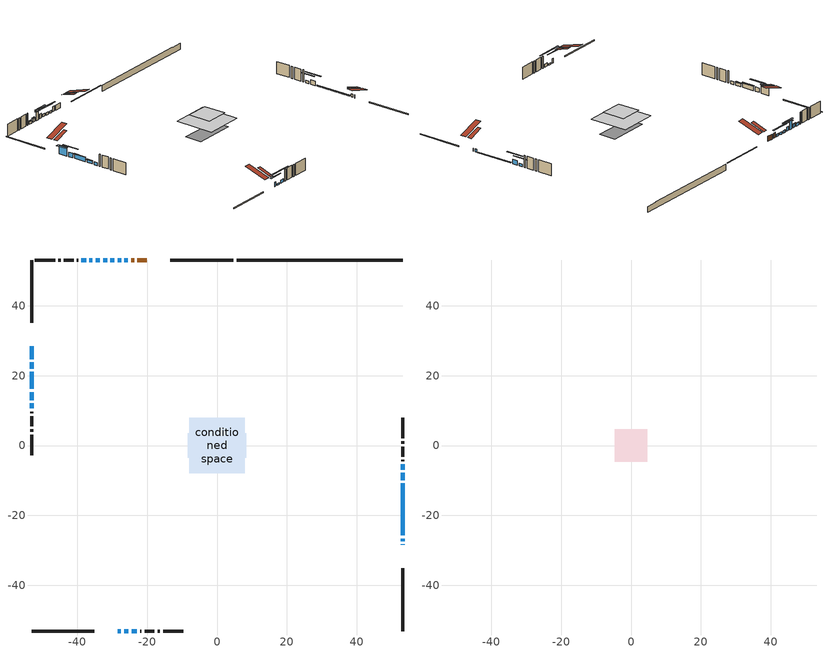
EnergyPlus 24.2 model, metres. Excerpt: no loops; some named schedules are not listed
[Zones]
conditioned space
 floor outside (Floor1 construction): -2.1,-2.1 -2.1,2.1 2.1,2.1 2.1,-2.1 z0.61
 floor adiabatic (AdiabaticFloorConstruction): -7.92,-7.92 -7.92,7.92 7.92,7.92 7.92,-7.92 z3.05
 floor foundation (Slab1 construction): -8.34,-3.55 -8.34,3.55 8.34,3.55 8.34,-3.55 z-1.83
 wall outside (RimJoist1 construction): 4.66,53.13 -13.36,53.13 / -53.13,-53.13 -35.11,-53.13 / -53.13,53.13 -53.13,35.11 / 53.13,-53.13 53.13,-35.11 z0.61:0.91
 wall outside (AdiabaticWallConstruction 1): -20.11,53.13 -22.79,53.13 / -23.72,53.13 -24.61,53.13 z0.61:2.64
 wall outside (AdiabaticWallConstruction): 53.13,-28.36 53.13,-28.29 / 53.13,-27.37 53.13,-26.68 / -24.42,-53.13 -22.98,-53.13 / -53.13,12.05 -53.13,10.61 z0.61:1.83; -25.54,53.13 -26.55,53.13 / -27.48,53.13 -28.45,53.13 z0.61:1.58; -29.38,53.13 -30.54,53.13 / -37.51,53.13 -38.83,53.13 z0.61:1.63; -31.47,53.13 -32.59,53.13 / -28.36,-53.13 -27.5,-53.13 / -53.13,23.78 -53.13,22.05 / -53.13,21.12 -53.13,16.24 z0.61:2.39; -33.52,53.13 -34.74,53.13 / -53.13,28.36 -53.13,24.7 z0.61:3.91; 53.13,-25.76 53.13,-10.84 z0.61:0.66; -35.66,53.13 -36.58,53.13 z0.61:2.08; -53.13,15.32 -53.13,12.98 z0.61:1.78; -26.57,-53.13 -25.35,-53.13 z0.61:1.22; 53.13,-9.91 53.13,-7.83 z0.61:2.44; 53.13,-6.9 53.13,-5.43 z0.61:1.53
 wall outside (Wall1 construction): -39.76,53.13 -40.16,53.13 / -22.05,-53.13 -21.65,-53.13 / -53.13,9.68 -53.13,9.28 / 53.13,-4.5 53.13,-4.1 z0.61:5.49
 wall outside (Wall2 construction): -41.09,53.13 -43.87,53.13 / -20.72,-53.13 -17.94,-53.13 / -53.13,8.35 -53.13,5.57 / 53.13,-3.17 53.13,-0.39 z0.61:5.49
 wall outside (Wall3 construction): -44.8,53.13 -45.47,53.13 / -17.01,-53.13 -16.34,-53.13 / -53.13,4.64 -53.13,3.97 / 53.13,0.54 53.13,1.21 z0.61:5.49
 wall outside (Wall4 construction): -46.4,53.13 -52.21,53.13 / -15.41,-53.13 -9.6,-53.13 / -53.13,3.04 -53.13,-2.77 / 53.13,2.14 53.13,7.95 z0.61:5.49
 wall foundation (FoundationWall1 construction): 5.59,53.13,-1.83 5.59,53.13,0.61 48.38,53.13,0.61 48.38,53.13,0.45 53.13,53.13,0.45 53.13,53.13,-1.83
 window (WindowConstruction 15): 53.13,-28.36 53.13,-28.29 z0.61:1.83
 window (WindowConstruction 2): -25.54,53.13 -26.55,53.13 z0.61:1.58
 window (WindowConstruction 3): -27.48,53.13 -28.45,53.13 z0.61:1.58
 window (WindowConstruction 4): -29.38,53.13 -30.54,53.13 z0.61:1.62
 window (WindowConstruction 5): -31.47,53.13 -32.59,53.13 z0.61:2.39
 window (WindowConstruction 6): -33.52,53.13 -34.74,53.13 z0.61:3.91
 window (WindowConstruction 7): -28.36,-53.13 -27.5,-53.13 z0.61:2.39
 window (WindowConstruction 8): -53.13,28.36 -53.13,24.7 z0.61:3.91
 window (WindowConstruction 16): 53.13,-27.37 53.13,-26.68 z0.61:1.83
 window (WindowConstruction 9): -53.13,23.78 -53.13,22.05 z0.61:2.39
 window (WindowConstruction 10): -53.13,21.12 -53.13,16.24 z0.61:2.39
 window (WindowConstruction 11): 53.13,-25.76 53.13,-10.84 z0.61:0.66
 window (WindowConstruction 12): -35.67,53.13 -36.58,53.13 z0.61:2.08
 window (WindowConstruction 13): -37.51,53.13 -38.83,53.13 z0.61:1.62
 window (WindowConstruction 14): -53.13,15.32 -53.13,12.98 z0.61:1.78
 window (WindowConstruction 19): -26.57,-53.13 -25.35,-53.13 z0.61:1.22
 window (WindowConstruction 17): -24.42,-53.13 -22.98,-53.13 z0.61:1.83
 window (WindowConstruction 18): -53.13,12.05 -53.13,10.61 z0.61:1.83
 window (WindowConstruction): 53.13,-9.91 53.13,-7.83 z0.61:2.44
 window (WindowConstruction 1): 53.13,-6.9 53.13,-5.43 z0.61:1.52
 door (Door): -20.11,53.13 -22.79,53.13 z0.61:2.64
 door (Door 1): -23.72,53.13 -24.61,53.13 z0.61:2.64
 ceiling adiabatic (AdiabaticFloorConstruction): 7.92,-7.92 7.92,7.92 -7.92,7.92 -7.92,-7.92 z3.05
 roof outside (Roof2 construction): -19.19,53.13,5.49 -19.19,47.18,7.47 -17.62,47.18,7.47 -17.62,53.13,5.49; -29.29,-53.13,5.49 -29.29,-47.18,7.47 -30.86,-47.18,7.47 -30.86,-53.13,5.49; -53.13,29.29,5.49 -47.18,29.29,7.47 -47.18,30.86,7.47 -53.13,30.86,5.49; 53.13,-29.29,5.49 47.18,-29.29,7.47 47.18,-30.86,7.47 53.13,-30.86,5.49
attic - vented
 floor to conditioned space (Floor2 construction Reversed): -4.67,-4.67 -4.67,4.67 4.67,4.67 4.67,-4.67 z5.49
 roof outside (Roof1 construction): -16.69,53.13,5.49 -16.69,44.04,8.52 -14.29,44.04,8.52 -14.29,53.13,5.49; -31.79,-53.13,5.49 -31.79,-44.04,8.52 -34.19,-44.04,8.52 -34.19,-53.13,5.49; -53.13,31.79,5.49 -44.04,31.79,8.52 -44.04,34.19,8.52 -53.13,34.19,5.49; 53.13,-31.79,5.49 44.04,-31.79,8.52 44.04,-34.19,8.52 53.13,-34.19,5.49
shading: -29.04,53.13 -23.05,53.13 -23.05,53.55 -29.04,53.55 z4.07; -30.94,53.13 -24.99,53.13 -24.99,53.55 -30.94,53.55 z4.07; -33.03,53.13 -26.89,53.13 -26.89,53.55 -33.03,53.55 z4.12; -35.08,53.13 -28.98,53.13 -28.98,53.55 -35.08,53.55 z4.88; -34.94,53.13 -33.32,53.13 -33.32,53.55 -34.94,53.55 z4.11; -25.01,-53.13 -30.85,-53.13 -30.85,-53.55 -25.01,-53.55 z4.88; -53.13,24.41 -53.13,28.66 -54.35,28.66 -54.35,24.41 z4.21; -53.13,19.56 -53.13,26.27 -53.55,26.27 -53.55,19.56 z4.88; -53.13,16.04 -53.13,21.32 -53.55,21.32 -53.55,16.04 z2.59; 53.13,-10.64 53.13,-25.96 53.55,-25.96 53.55,-10.64 z0.86; -36.78,53.13 -35.46,53.13 -35.46,53.55 -36.78,53.55 z2.28; -39.03,53.13 -37.31,53.13 -37.31,53.55 -39.03,53.55 z1.83; -53.13,12.78 -53.13,15.52 -53.55,15.52 -53.55,12.78 z1.98; -20.42,-53.13 -31.5,-53.13 -31.5,-53.55 -20.42,-53.55 z6.15; 53.13,-5.34 53.13,-12.4 53.55,-12.4 53.55,-5.34 z4.93; 53.13,-2.94 53.13,-9.39 53.55,-9.39 53.55,-2.94 z4.01
[Building]
Building 1: Terrain=Suburbs
[Site:Location]
Edmonton Intl AP_AB: Latitude {deg}=53.31; Longitude {deg}=-113.58; Time Zone {hr}=-7; Elevation {m}=723; Keep Site Location Information=Yes
[Site:GroundTemperature:Shallow]
-1.56185, -3.61833, -3.78302, -2.80711, 1.11059, 5.01004, 8.39065, 10.5322, 10.7141, 8.97234, 5.67794, 1.89811
[Site:WaterMainsTemperature]
Calculation Method=Schedule; Temperature Schedule=mains temperature schedule
[Material] Roughness=Rough; Thermal Absorptance=0.9
Name | Thickness {m} | Conductivity {W/m-K} | Density {kg/m3} | Specific Heat {J/kg-K} | Solar Absorptance | Visible Absorptance
asphalt or fiberglass shingles | 0.00635 | 0.162714 | 1121.4 | 1465.45 | 0.4 | 0.4
ceiling loosefill ins | 0.0846667 | 0.0480833 | 16.02 | 1046.75 | 0.7 | 0.7
ceiling stud and cavity | 0.1397 | 0.0937792 | 65.682 | 1177.47 | 0.7 | 0.7
concrete 4.0 in. | 0.1016 | 1.803125 | 2242.8 | 837.4 | 0.7 | 0.7
concrete 8.0 in. | 0.2032 | 1.803125 | 2242.8 | 837.4 | 0.7 | 0.7
door material | 0.04445 | 0.053851 | 512.64 | 1214.23 | 0.7 | 0.7
exterior vertical ins | 0.0483764 | 0.029427 | 32.04 | 1214.23 | 0.7 | 0.7
floor covering | 0.0127 | 0.0433444 | 54.468 | 1339.84 | 0.6 | 0.6
floor rigid ins; rim joist rigid ins; wall rigid ins | 0.051816 | 0.029427 | 32.04 | 1214.23 | 0.7 | 0.7
floor rigid ins 1; wall rigid ins 1 | 0.512978 | 0.029427 | 32.04 | 1214.23 | 0.7 | 0.7
floor stud and cavity | 0.1397 | 0.0919112 | 92.3553 | 1139.71 | 0.7 | 0.7
floor stud and cavity 1 | 0.1397 | 1.75129 | 37.0049 | 1207.88 | 0.7 | 0.7
furniture material conditioned space 1 | 0.1524 | 0.115458 | 640.8 | 1214.23 | 0.6 | 0.6
gypsum board | 0.0127 | 0.160291 | 801 | 837.4 | 0.6 | 0.6
gypsum board 1 | 0.0127 | 0.160291 | 801 | 837.4 | 0.7 | 0.7
osb sheathing 0.5 in. | 0.0127 | 0.115458 | 512.64 | 1214.23 | 0.7 | 0.7
osb sheathing 0.75 in. | 0.01905 | 0.115458 | 512.64 | 1214.23 | 0.7 | 0.7
osb sheathing 2.0 in. | 0.0508 | 0.115458 | 512.64 | 1214.23 | 0.7 | 0.7
rim joist stud and cavity | 0.0508 | 0.0449671 | 125.044 | 1163.47 | 0.6 | 0.6
roof stud and cavity | 0.2032 | 0.11305 | 78.34581 | 1123.46 | 0.7 | 0.7
wall stud and cavity | 0.1397 | 0.308719 | 139.0536 | 1170.24 | 0.7 | 0.7
wall stud and cavity 1 | 0.1397 | 0.255113 | 139.0536 | 1170.24 | 0.7 | 0.7
wall stud and cavity 2 | 0.1397 | 0.453384 | 139.0536 | 1170.24 | 0.7 | 0.7
wall stud and cavity 3 | 0.1397 | 0.255936 | 139.0536 | 1170.24 | 0.7 | 0.7
wall stud and cavity 4 | 0.0889 | 0.380278 | 52.3479 | 1209.89 | 0.7 | 0.7
wall stud and cavity 5 | 0.0889 | 0.391764 | 83.0341 | 1211.67 | 0.7 | 0.7
wood siding | 0.0254 | 0.102417 | 544.68 | 1172.36 | 0.4 | 0.4
wood siding 1; wood siding 2; wood siding 3 | 0.0254 | 0.102417 | 544.68 | 1172.36 | 0.7 | 0.7
[WindowMaterial:SimpleGlazingSystem]
Name | U-Factor {W/m2-K} | Solar Heat Gain Coefficient
WindowMaterial | 2.362048 | 0.65
WindowMaterial 1 | 2.92871 | 0.66
WindowMaterial 10 | 3.313113 | 0.6
WindowMaterial 11 | 3.27507 | 0.59
WindowMaterial 12 | 3.27507 | 0.6
WindowMaterial 13 | 3.09508 | 0.38
WindowMaterial 14 | 3.1547 | 0.45
WindowMaterial 15 | 2.969594 | 0.62
WindowMaterial 16 | 3.01842 | 0.5
WindowMaterial 2 | 2.4546 | 0.49
WindowMaterial 3 | 3.2711 | 0.56
WindowMaterial 4 | 3.2745 | 0.58
WindowMaterial 5 | 2.40861 | 0.5
WindowMaterial 6 | 2.890102 | 0.69
WindowMaterial 7 | 2.45119 | 0.62
WindowMaterial 8 | 2.35523 | 0.66
WindowMaterial 9 | 2.80039 | 0.04
[Construction]
AdiabaticFloorConstruction: floor stud and cavity 1, floor rigid ins 1, osb sheathing 0.75 in., floor covering
AdiabaticWallConstruction: wood siding 2, wall rigid ins 1, wall stud and cavity 4, gypsum board
AdiabaticWallConstruction 1: wood siding 3, wall rigid ins 1, wall stud and cavity 4, gypsum board
Door; Door 1: door material
Floor1 construction: floor stud and cavity, floor rigid ins, osb sheathing 0.75 in., floor covering
Floor2 construction Reversed: gypsum board, ceiling stud and cavity, ceiling loosefill ins
FoundationWall1 construction: concrete 8.0 in., gypsum board 1
furniture construction conditioned space 1: furniture material conditioned space 1
PartitionWallConstruction: gypsum board, wall stud and cavity 5, gypsum board
RimJoist1 construction: wood siding 1, rim joist rigid ins, osb sheathing 2.0 in., rim joist stud and cavity
Roof1 construction: asphalt or fiberglass shingles
Roof2 construction: asphalt or fiberglass shingles, osb sheathing 0.75 in., roof stud and cavity, gypsum board
Slab1 construction: concrete 4.0 in.
Wall1 construction: wood siding, wall rigid ins, osb sheathing 0.5 in., wall stud and cavity, gypsum board
Wall2 construction: wood siding, wall rigid ins, osb sheathing 0.5 in., wall stud and cavity 1, gypsum board
Wall3 construction: wood siding, wall rigid ins, osb sheathing 0.5 in., wall stud and cavity 2, gypsum board
Wall4 construction: wood siding, wall rigid ins, osb sheathing 0.5 in., wall stud and cavity 3, gypsum board
WindowConstruction: WindowMaterial
WindowConstruction 1: WindowMaterial 1
WindowConstruction 10: WindowMaterial 8
WindowConstruction 11: WindowMaterial 9
WindowConstruction 12: WindowMaterial 10
WindowConstruction 13: WindowMaterial 11
WindowConstruction 14: WindowMaterial 12
WindowConstruction 15: WindowMaterial 13
WindowConstruction 16: WindowMaterial 14
WindowConstruction 17; WindowConstruction 18: WindowMaterial 15
WindowConstruction 19: WindowMaterial 16
WindowConstruction 2: WindowMaterial 2
WindowConstruction 3: WindowMaterial 3
WindowConstruction 4: WindowMaterial 4
WindowConstruction 5: WindowMaterial 5
WindowConstruction 6; WindowConstruction 8: WindowMaterial 6
WindowConstruction 7; WindowConstruction 9: WindowMaterial 7
[Zone] Multiplier=1; Part of Total Floor Area=Yes
Name | Volume {m3}
attic - vented | 42.8795
conditioned space | 949.7
[Space]
Name | Zone | Volume {m3}
attic - vented 1 | attic - vented | 42.8795
conditioned space 1 | conditioned space | 949.7
[ZoneInfiltration:EffectiveLeakageArea]
infil attic - vented 1: Zone or Space=attic - vented 1; Schedule=Always On Discrete; Effective Air Leakage Area {cm2}=3031.3; Stack Coefficient=0.000210764; Wind Coefficient=9.80886e-06
[ZoneMixing]
whole house fan mix: Zone or Space=attic - vented; Schedule=Always On Continuous; Design Flow Rate Calculation Method=Flow/Zone; Design Flow Rate {m3/s}=0; Source Zone or Space=conditioned space
[SurfaceProperty:ExposedFoundationPerimeter]
Slab1: Exposed Perimeter Calculation Method=TotalExposedPerimeter; Total Exposed Perimeter {m}=47.548
[InternalMass] Zone or ZoneList=conditioned space; Space or SpaceList=conditioned space 1
Name | Construction | Surface Area {m2}
furniture mass conditioned space 1 | furniture construction conditioned space 1 | 154.78
partition wall mass | PartitionWallConstruction | 386.95
[Lights]
interior lighting: Zone or ZoneList or Space or SpaceList=conditioned space 1; Schedule=interior lighting schedule; Design Level Calculation Method=LightingLevel; Lighting Level {W}=343.2; Return Air Fraction=0; Fraction Radiant=0.6; Fraction Visible=0.2; Fraction Replaceable=1
[People]
occupants: Zone or ZoneList or Space or SpaceList=conditioned space 1; Number of People Schedule=occupants schedule; Number of People Calculation Method=People; Number of People=3; Fraction Radiant=0.314171; Sensible Heat Fraction=0.56303; Activity Level Schedule=occupants activity schedule; Carbon Dioxide Generation Rate {m3/s-W}=0; Enable ASHRAE 55 Comfort Warnings=No; Mean Radiant Temperature Calculation Type=EnclosureAveraged
[ElectricEquipment] Zone or ZoneList or Space or SpaceList=conditioned space 1; Design Level Calculation Method=EquipmentLevel
Name | Schedule | Design Level {W} | Fraction Latent | Fraction Radiant | Fraction Lost
clothes dryer | clothes dryer schedule | 140.772 | 0.015 | 0.081 | 0.85
clothes washer | clothes washer schedule | 32.1985 | 0.03 | 0.162 | 0.7
cooking range | cooking range schedule | 215.147 | 0.08 | 0.432 | 0.2
dishwasher | dishwasher schedule | 66.8632 | 0.3 | 0.18 | 0.4
fridge | fridge schedule | 72.9452 | 0 | 0.6 | 0
mech vent bath fan 0 | mech vent bath fan 0 schedule | 50.2 | 0 | 0 | 1
mech vent bath fan 1 | mech vent bath fan 1 schedule | 50.2 | 0 | 0 | 1
mech vent house fan | mech vent house fan schedule | 0 | 0 | 0 | 1
mech vent house fan cfis | mech vent house fan cfis schedule | 0 | 0 | 0 | 0
mech vent range fan 0 | mech vent range fan 0 schedule | 57 | 0 | 0 | 1
misc plug loads | misc plug loads schedule | 494.7 | 0.045 | 0.513 | 0.1
whole house fan | Always On Discrete | 0 | 0 | 0 | 1
[OtherEquipment] Zone or ZoneList or Space or SpaceList=conditioned space 1; Design Level Calculation Method=EquipmentLevel
Name | Fuel Type | Schedule | Design Level {W} | Fraction Latent | Fraction Radiant | Fraction Lost
clothes dryer 1 | Electricity | clothes dryer schedule | 0 | 0.015 | 0.081 | 0.85
cooking range 1 | Electricity | cooking range schedule | 0 | 0.08 | 0.432 | 0.2
general water use latent | None | general water use schedule | 62.594 | 1 | 0 | 0
general water use sensible | None | general water use schedule | -61.6891 | 0 | 0.6 | 0
mech vent house fan latent load | None | Always On Discrete | 0 | 1 | 0 | 0
mech vent house fan sensible load | None | Always On Discrete | 0 | 0 | 0 | 0
water heater energy adjustment1 | NaturalGas | Always On Discrete | 0.01 | 0 | 0 | 1
[ZoneInfiltration:DesignFlowRate] Zone or ZoneList or Space or SpaceList=conditioned space 1; Schedule=Always On Discrete; Design Flow Rate Calculation Method=Flow/Zone; Design Flow Rate {m3/s}=0
infil flow; natural vent flow; whole house fan flow
[Foundation:Kiva]
Foundation Kiva 1: Initial Indoor Air Temperature {C}=18; Wall Height Above Grade {m}=0.609996; Wall Depth Below Slab {m}=0.2032; Custom Block Material Name 1=exterior vertical ins; Custom Block Depth 1 {m}=2.43998; Custom Block X Position 1 {m}=0.2159; Custom Block Z Position 1 {m}=0
[Foundation:Kiva:Settings]
Soil Conductivity {W/m-K}=0.849921; Soil Density {kg/m3}=1842.3; Soil Specific Heat {J/kg-K}=418.7; Ground Solar Absorptivity=0.9; Ground Thermal Absorptivity=0.9; Ground Surface Roughness {m}=0.03; Far-Field Width {m}=40; Deep-Ground Boundary Condition=ZeroFlux; Deep-Ground Depth {m}=40; Minimum Cell Dimension {m}=0.2; Maximum Cell Growth Coefficient=3; Simulation Timestep=Timestep
[Exterior:Lights]
exterior lighting: Schedule=exterior lighting schedule; Design Level {W}=75.6
[Schedule:Constant]
Name | Hourly Value
Always On Continuous; mech vent house fan schedule; mech vent house fan cfis schedule; Always On Discrete | 1
occupants activity schedule | 117.228
fridge schedule | 0
[Schedule:Week:Daily]
interior lighting schedule Week Rule - Jan1-Jan27: interior lighting schedule day, interior lighting schedule day, interior lighting schedule day, interior lighting schedule day, interior lighting schedule day, interior lighting schedule day, interior lighting schedule day, interior lighting schedule default day, interior lighting schedule default day, interior lighting schedule default day, interior lighting schedule default day, interior lighting schedule default day
interior lighting schedule Week Rule - Jan28-Feb3: interior lighting schedule day, interior lighting schedule day, interior lighting schedule day, interior lighting schedule day, interior lighting schedule day 1, interior lighting schedule day 1, interior lighting schedule day 1, interior lighting schedule default day, interior lighting schedule default day, interior lighting schedule default day, interior lighting schedule default day, interior lighting schedule default day
interior lighting schedule Week Rule - Feb4-Feb24: interior lighting schedule day 1, interior lighting schedule day 1, interior lighting schedule day 1, interior lighting schedule day 1, interior lighting schedule day 1, interior lighting schedule day 1, interior lighting schedule day 1, interior lighting schedule default day, interior lighting schedule default day, interior lighting schedule default day, interior lighting schedule default day, interior lighting schedule default day
interior lighting schedule Week Rule - Feb25-Mar3: interior lighting schedule day 1, interior lighting schedule day 1, interior lighting schedule day 1, interior lighting schedule day 1, interior lighting schedule day 2, interior lighting schedule day 2, interior lighting schedule day 2, interior lighting schedule default day, interior lighting schedule default day, interior lighting schedule default day, interior lighting schedule default day, interior lighting schedule default day
interior lighting schedule Week Rule - Mar4-Mar31: interior lighting schedule day 2, interior lighting schedule day 2, interior lighting schedule day 2, interior lighting schedule day 2, interior lighting schedule day 2, interior lighting schedule day 2, interior lighting schedule day 2, interior lighting schedule default day, interior lighting schedule default day, interior lighting schedule default day, interior lighting schedule default day, interior lighting schedule default day
interior lighting schedule Week Rule - Apr1-Apr28: interior lighting schedule day 3, interior lighting schedule day 3, interior lighting schedule day 3, interior lighting schedule day 3, interior lighting schedule day 3, interior lighting schedule day 3, interior lighting schedule day 3, interior lighting schedule default day, interior lighting schedule default day, interior lighting schedule default day, interior lighting schedule default day, interior lighting schedule default day
interior lighting schedule Week Rule - Apr29-May5: interior lighting schedule day 3, interior lighting schedule day 3, interior lighting schedule day 4, interior lighting schedule day 4, interior lighting schedule day 4, interior lighting schedule day 4, interior lighting schedule day 4, interior lighting schedule default day, interior lighting schedule default day, interior lighting schedule default day, interior lighting schedule default day, interior lighting schedule default day
interior lighting schedule Week Rule - May6-May26: interior lighting schedule day 4, interior lighting schedule day 4, interior lighting schedule day 4, interior lighting schedule day 4, interior lighting schedule day 4, interior lighting schedule day 4, interior lighting schedule day 4, interior lighting schedule default day, interior lighting schedule default day, interior lighting schedule default day, interior lighting schedule default day, interior lighting schedule default day
interior lighting schedule Week Rule - May27-Jun2: interior lighting schedule day 4, interior lighting schedule day 4, interior lighting schedule day 4, interior lighting schedule day 4, interior lighting schedule day 4, interior lighting schedule day 5, interior lighting schedule day 5, interior lighting schedule default day, interior lighting schedule default day, interior lighting schedule default day, interior lighting schedule default day, interior lighting schedule default day
interior lighting schedule Week Rule - Jun3-Jun30: interior lighting schedule day 5, interior lighting schedule day 5, interior lighting schedule day 5, interior lighting schedule day 5, interior lighting schedule day 5, interior lighting schedule day 5, interior lighting schedule day 5, interior lighting schedule default day, interior lighting schedule default day, interior lighting schedule default day, interior lighting schedule default day, interior lighting schedule default day
interior lighting schedule Week Rule - Jul1-Jul28: interior lighting schedule day 6, interior lighting schedule day 6, interior lighting schedule day 6, interior lighting schedule day 6, interior lighting schedule day 6, interior lighting schedule day 6, interior lighting schedule day 6, interior lighting schedule default day, interior lighting schedule default day, interior lighting schedule default day, interior lighting schedule default day, interior lighting schedule default day
interior lighting schedule Week Rule - Jul29-Aug4: interior lighting schedule day 6, interior lighting schedule day 6, interior lighting schedule day 6, interior lighting schedule day 7, interior lighting schedule day 7, interior lighting schedule day 7, interior lighting schedule day 7, interior lighting schedule default day, interior lighting schedule default day, interior lighting schedule default day, interior lighting schedule default day, interior lighting schedule default day
interior lighting schedule Week Rule - Aug5-Aug25: interior lighting schedule day 7, interior lighting schedule day 7, interior lighting schedule day 7, interior lighting schedule day 7, interior lighting schedule day 7, interior lighting schedule day 7, interior lighting schedule day 7, interior lighting schedule default day, interior lighting schedule default day, interior lighting schedule default day, interior lighting schedule default day, interior lighting schedule default day
interior lighting schedule Week Rule - Aug26-Sep1: interior lighting schedule day 7, interior lighting schedule day 7, interior lighting schedule day 7, interior lighting schedule day 7, interior lighting schedule day 7, interior lighting schedule day 7, interior lighting schedule day 8, interior lighting schedule default day, interior lighting schedule default day, interior lighting schedule default day, interior lighting schedule default day, interior lighting schedule default day
interior lighting schedule Week Rule - Sep2-Sep29: interior lighting schedule day 8, interior lighting schedule day 8, interior lighting schedule day 8, interior lighting schedule day 8, interior lighting schedule day 8, interior lighting schedule day 8, interior lighting schedule day 8, interior lighting schedule default day, interior lighting schedule default day, interior lighting schedule default day, interior lighting schedule default day, interior lighting schedule default day
interior lighting schedule Week Rule - Sep30-Oct6: interior lighting schedule day 8, interior lighting schedule day 9, interior lighting schedule day 9, interior lighting schedule day 9, interior lighting schedule day 9, interior lighting schedule day 9, interior lighting schedule day 9, interior lighting schedule default day, interior lighting schedule default day, interior lighting schedule default day, interior lighting schedule default day, interior lighting schedule default day
interior lighting schedule Week Rule - Oct7-Oct27: interior lighting schedule day 9, interior lighting schedule day 9, interior lighting schedule day 9, interior lighting schedule day 9, interior lighting schedule day 9, interior lighting schedule day 9, interior lighting schedule day 9, interior lighting schedule default day, interior lighting schedule default day, interior lighting schedule default day, interior lighting schedule default day, interior lighting schedule default day
interior lighting schedule Week Rule - Oct28-Nov3: interior lighting schedule day 9, interior lighting schedule day 9, interior lighting schedule day 9, interior lighting schedule day 9, interior lighting schedule day 10, interior lighting schedule day 10, interior lighting schedule day 10, interior lighting schedule default day, interior lighting schedule default day, interior lighting schedule default day, interior lighting schedule default day, interior lighting schedule default day
interior lighting schedule Week Rule - Nov4-Nov24: interior lighting schedule day 10, interior lighting schedule day 10, interior lighting schedule day 10, interior lighting schedule day 10, interior lighting schedule day 10, interior lighting schedule day 10, interior lighting schedule day 10, interior lighting schedule default day, interior lighting schedule default day, interior lighting schedule default day, interior lighting schedule default day, interior lighting schedule default day
interior lighting schedule Week Rule - Nov25-Dec1: interior lighting schedule day 10, interior lighting schedule day 10, interior lighting schedule day 10, interior lighting schedule day 10, interior lighting schedule day 10, interior lighting schedule day 10, interior lighting schedule day 11, interior lighting schedule default day, interior lighting schedule default day, interior lighting schedule default day, interior lighting schedule default day, interior lighting schedule default day
interior lighting schedule Week Rule - Dec2-Dec31: interior lighting schedule day 11, interior lighting schedule day 11, interior lighting schedule day 11, interior lighting schedule day 11, interior lighting schedule day 11, interior lighting schedule day 11, interior lighting schedule day 11, interior lighting schedule default day, interior lighting schedule default day, interior lighting schedule default day, interior lighting schedule default day, interior lighting schedule default day
occupants schedule Week Rule - Jan1-Dec31: occupants schedule day, occupants schedule day, occupants schedule day, occupants schedule day, occupants schedule day, occupants schedule day, occupants schedule day, occupants schedule default day, occupants schedule default day, occupants schedule default day, occupants schedule default day, occupants schedule default day
clothes dryer schedule Week Rule - Jan1-Dec31: clothes dryer schedule day, clothes dryer schedule day, clothes dryer schedule day, clothes dryer schedule day, clothes dryer schedule day, clothes dryer schedule day, clothes dryer schedule day, clothes dryer schedule default day, clothes dryer schedule default day, clothes dryer schedule default day, clothes dryer schedule default day, clothes dryer schedule default day
clothes washer schedule Week Rule - Jan1-Dec31: clothes washer schedule day, clothes washer schedule day, clothes washer schedule day, clothes washer schedule day, clothes washer schedule day, clothes washer schedule day, clothes washer schedule day, clothes washer schedule default day, clothes washer schedule default day, clothes washer schedule default day, clothes washer schedule default day, clothes washer schedule default day
cooking range schedule Week Rule - Jan1-Dec31: cooking range schedule day, cooking range schedule day, cooking range schedule day, cooking range schedule day, cooking range schedule day, cooking range schedule day, cooking range schedule day, cooking range schedule default day, cooking range schedule default day, cooking range schedule default day, cooking range schedule default day, cooking range schedule default day
dishwasher schedule Week Rule - Jan1-Dec31: dishwasher schedule day, dishwasher schedule day, dishwasher schedule day, dishwasher schedule day, dishwasher schedule day, dishwasher schedule day, dishwasher schedule day, dishwasher schedule default day, dishwasher schedule default day, dishwasher schedule default day, dishwasher schedule default day, dishwasher schedule default day
mech vent bath fan 0 schedule Week Rule - Jan1-Dec31: mech vent bath fan 0 schedule day, mech vent bath fan 0 schedule day, mech vent bath fan 0 schedule day, mech vent bath fan 0 schedule day, mech vent bath fan 0 schedule day, mech vent bath fan 0 schedule day, mech vent bath fan 0 schedule day, mech vent bath fan 0 schedule default day, mech vent bath fan 0 schedule default day, mech vent bath fan 0 schedule default day, mech vent bath fan 0 schedule default day, mech vent bath fan 0 schedule default day
mech vent bath fan 1 schedule Week Rule - Jan1-Dec31: mech vent bath fan 1 schedule day, mech vent bath fan 1 schedule day, mech vent bath fan 1 schedule day, mech vent bath fan 1 schedule day, mech vent bath fan 1 schedule day, mech vent bath fan 1 schedule day, mech vent bath fan 1 schedule day, mech vent bath fan 1 schedule default day, mech vent bath fan 1 schedule default day, mech vent bath fan 1 schedule default day, mech vent bath fan 1 schedule default day, mech vent bath fan 1 schedule default day
mech vent range fan 0 schedule Week Rule - Jan1-Dec31: mech vent range fan 0 schedule day, mech vent range fan 0 schedule day, mech vent range fan 0 schedule day, mech vent range fan 0 schedule day, mech vent range fan 0 schedule day, mech vent range fan 0 schedule day, mech vent range fan 0 schedule day, mech vent range fan 0 schedule default day, mech vent range fan 0 schedule default day, mech vent range fan 0 schedule default day, mech vent range fan 0 schedule default day, mech vent range fan 0 schedule default day
misc plug loads schedule Week Rule - Jan1-Dec31: misc plug loads schedule day, misc plug loads schedule day, misc plug loads schedule day, misc plug loads schedule day, misc plug loads schedule day, misc plug loads schedule day, misc plug loads schedule day, misc plug loads schedule default day, misc plug loads schedule default day, misc plug loads schedule default day, misc plug loads schedule default day, misc plug loads schedule default day
general water use schedule Week Rule - Jan1-Dec31: general water use schedule day, general water use schedule day, general water use schedule day, general water use schedule day, general water use schedule day, general water use schedule day, general water use schedule day, general water use schedule default day, general water use schedule default day, general water use schedule default day, general water use schedule default day, general water use schedule default day
exterior lighting schedule Week Rule - Jan1-Jan27: exterior lighting schedule day, exterior lighting schedule day, exterior lighting schedule day, exterior lighting schedule day, exterior lighting schedule day, exterior lighting schedule day, exterior lighting schedule day, exterior lighting schedule default day, exterior lighting schedule default day, exterior lighting schedule default day, exterior lighting schedule default day, exterior lighting schedule default day
exterior lighting schedule Week Rule - Jan28-Feb3: exterior lighting schedule day, exterior lighting schedule day, exterior lighting schedule day, exterior lighting schedule day, exterior lighting schedule day 1, exterior lighting schedule day 1, exterior lighting schedule day 1, exterior lighting schedule default day, exterior lighting schedule default day, exterior lighting schedule default day, exterior lighting schedule default day, exterior lighting schedule default day
exterior lighting schedule Week Rule - Feb4-Feb24: exterior lighting schedule day 1, exterior lighting schedule day 1, exterior lighting schedule day 1, exterior lighting schedule day 1, exterior lighting schedule day 1, exterior lighting schedule day 1, exterior lighting schedule day 1, exterior lighting schedule default day, exterior lighting schedule default day, exterior lighting schedule default day, exterior lighting schedule default day, exterior lighting schedule default day
exterior lighting schedule Week Rule - Feb25-Mar3: exterior lighting schedule day 1, exterior lighting schedule day 1, exterior lighting schedule day 1, exterior lighting schedule day 1, exterior lighting schedule day 2, exterior lighting schedule day 2, exterior lighting schedule day 2, exterior lighting schedule default day, exterior lighting schedule default day, exterior lighting schedule default day, exterior lighting schedule default day, exterior lighting schedule default day
exterior lighting schedule Week Rule - Mar4-Mar31: exterior lighting schedule day 2, exterior lighting schedule day 2, exterior lighting schedule day 2, exterior lighting schedule day 2, exterior lighting schedule day 2, exterior lighting schedule day 2, exterior lighting schedule day 2, exterior lighting schedule default day, exterior lighting schedule default day, exterior lighting schedule default day, exterior lighting schedule default day, exterior lighting schedule default day
exterior lighting schedule Week Rule - Apr1-Apr28: exterior lighting schedule day 3, exterior lighting schedule day 3, exterior lighting schedule day 3, exterior lighting schedule day 3, exterior lighting schedule day 3, exterior lighting schedule day 3, exterior lighting schedule day 3, exterior lighting schedule default day, exterior lighting schedule default day, exterior lighting schedule default day, exterior lighting schedule default day, exterior lighting schedule default day
[Schedule:Year]
interior lighting schedule: interior lighting schedule Week Rule - Jan1-Jan27, 1, 1, 1, 27, interior lighting schedule Week Rule - Jan28-Feb3, 1, 28, 2, 3, interior lighting schedule Week Rule - Feb4-Feb24, 2, 4, 2, 24, interior lighting schedule Week Rule - Feb25-Mar3, 2, 25, 3, 3, interior lighting schedule Week Rule - Mar4-Mar31, 3, 4, 3, 31, interior lighting schedule Week Rule - Apr1-Apr28, 4, 1, 4, 28, interior lighting schedule Week Rule - Apr29-May5, 4, 29, 5, 5, interior lighting schedule Week Rule - May6-May26, 5, 6, 5, 26, interior lighting schedule Week Rule - May27-Jun2, 5, 27, 6, 2, interior lighting schedule Week Rule - Jun3-Jun30, 6, 3, 6, 30, interior lighting schedule Week Rule - Jul1-Jul28, 7, 1, 7, 28, interior lighting schedule Week Rule - Jul29-Aug4, 7, 29, 8, 4, interior lighting schedule Week Rule - Aug5-Aug25, 8, 5, 8, 25, interior lighting schedule Week Rule - Aug26-Sep1, 8, 26, 9, 1, interior lighting schedule Week Rule - Sep2-Sep29, 9, 2, 9, 29, interior lighting schedule Week Rule - Sep30-Oct6, 9, 30, 10, 6, interior lighting schedule Week Rule - Oct7-Oct27, 10, 7, 10, 27, interior lighting schedule Week Rule - Oct28-Nov3, 10, 28, 11, 3, interior lighting schedule Week Rule - Nov4-Nov24, 11, 4, 11, 24, interior lighting schedule Week Rule - Nov25-Dec1, 11, 25, 12, 1, interior lighting schedule Week Rule - Dec2-Dec31, 12, 2, 12, 31
occupants schedule: occupants schedule Week Rule - Jan1-Dec31, 1, 1, 12, 31
clothes dryer schedule: clothes dryer schedule Week Rule - Jan1-Dec31, 1, 1, 12, 31
clothes washer schedule: clothes washer schedule Week Rule - Jan1-Dec31, 1, 1, 12, 31
cooking range schedule: cooking range schedule Week Rule - Jan1-Dec31, 1, 1, 12, 31
dishwasher schedule: dishwasher schedule Week Rule - Jan1-Dec31, 1, 1, 12, 31
mech vent bath fan 0 schedule: mech vent bath fan 0 schedule Week Rule - Jan1-Dec31, 1, 1, 12, 31
mech vent bath fan 1 schedule: mech vent bath fan 1 schedule Week Rule - Jan1-Dec31, 1, 1, 12, 31
mech vent range fan 0 schedule: mech vent range fan 0 schedule Week Rule - Jan1-Dec31, 1, 1, 12, 31
misc plug loads schedule: misc plug loads schedule Week Rule - Jan1-Dec31, 1, 1, 12, 31
general water use schedule: general water use schedule Week Rule - Jan1-Dec31, 1, 1, 12, 31
exterior lighting schedule: exterior lighting schedule Week Rule - Jan1-Jan27, 1, 1, 1, 27, exterior lighting schedule Week Rule - Jan28-Feb3, 1, 28, 2, 3, exterior lighting schedule Week Rule - Feb4-Feb24, 2, 4, 2, 24, exterior lighting schedule Week Rule - Feb25-Mar3, 2, 25, 3, 3, exterior lighting schedule Week Rule - Mar4-Mar31, 3, 4, 3, 31, exterior lighting schedule Week Rule - Apr1-Apr28, 4, 1, 4, 28, exterior lighting schedule Week Rule - Apr29-May5, 4, 29, 5, 5, exterior lighting schedule Week Rule - May6-May26, 5, 6, 5, 26, exterior lighting schedule Week Rule - May27-Jun2, 5, 27, 6, 2, exterior lighting schedule Week Rule - Jun3-Jun30, 6, 3, 6, 30, exterior lighting schedule Week Rule - Jul1-Jul28, 7, 1, 7, 28, exterior lighting schedule Week Rule - Jul29-Aug4, 7, 29, 8, 4, exterior lighting schedule Week Rule - Aug5-Aug25, 8, 5, 8, 25, exterior lighting schedule Week Rule - Aug26-Sep1, 8, 26, 9, 1, exterior lighting schedule Week Rule - Sep2-Sep29, 9, 2, 9, 29, exterior lighting schedule Week Rule - Sep30-Oct6, 9, 30, 10, 6, exterior lighting schedule Week Rule - Oct7-Oct27, 10, 7, 10, 27, exterior lighting schedule Week Rule - Oct28-Nov3, 10, 28, 11, 3, exterior lighting schedule Week Rule - Nov4-Nov24, 11, 4, 11, 24, exterior lighting schedule Week Rule - Nov25-Dec1, 11, 25, 12, 1, exterior lighting schedule Week Rule - Dec2-Dec31, 12, 2, 12, 31
[Schedule:Compact]
mains temperature schedule: Through: 01/01, For: AllDays, Until: 24:00, 3.97167, Through: 01/02, For: AllDays, Until: 24:00, 3.90778, Through: 01/03, For: AllDays, Until: 24:00, 3.84556, Through: 01/04, For: AllDays, Until: 24:00, 3.78389, Through: 01/05, For: AllDays, Until: 24:00, 3.72278, Through: 01/06, For: AllDays, Until: 24:00, 3.66278, Through: 01/07, For: AllDays, Until: 24:00, 3.60389, Through: 01/08, For: AllDays, Until: 24:00, 3.54556, Through: 01/09, For: AllDays, Until: 24:00, 3.48833, Through: 01/10, For: AllDays, Until: 24:00, 3.43167, Through: 01/11, For: AllDays, Until: 24:00, 3.37611, Through: 01/12, For: AllDays, Until: 24:00, 3.32167, Through: 01/13, For: AllDays, Until: 24:00, 3.26833, Through: 01/14, For: AllDays, Until: 24:00, 3.21556, Through: 01/15, For: AllDays, Until: 24:00, 3.16444, Through: 01/16, For: AllDays, Until: 24:00, 3.11389, Through: 01/17, For: AllDays, Until: 24:00, 3.06444, Through: 01/18, For: AllDays, Until: 24:00, 3.01611, Through: 01/19, For: AllDays, Until: 24:00, 2.96889, Through: 01/20, For: AllDays, Until: 24:00, 2.92278, Through: 01/21, For: AllDays, Until: 24:00, 2.87722, Through: 01/22, For: AllDays, Until: 24:00, 2.83333, Through: 01/23, For: AllDays, Until: 24:00, 2.79056, Through: 01/24, For: AllDays, Until: 24:00, 2.74889, Through: 01/25, For: AllDays, Until: 24:00, 2.70833, Through: 01/26, For: AllDays, Until: 24:00, 2.66889, Through: 01/27, For: AllDays, Until: 24:00, 2.63056, Through: 01/28, For: AllDays, Until: 24:00, 2.59333, Through: 01/29, For: AllDays, Until: 24:00, 2.55778, Through: 01/30, For: AllDays, Until: 24:00, 2.52278, Through: 01/31, For: AllDays, Until: 24:00, 2.48944, Through: 02/01, For: AllDays, Until: 24:00, 2.45722, Through: 02/02, For: AllDays, Until: 24:00, 2.42611, Through: 02/03, For: AllDays, Until: 24:00, 2.39667, Through: 02/04, For: AllDays, Until: 24:00, 2.36833, Through: 02/05, For: AllDays, Until: 24:00, 2.34111, Through: 02/06, For: AllDays, Until: 24:00, 2.315, Through: 02/07, For: AllDays, Until: 24:00, 2.29056, Through: 02/08, For: AllDays, Until: 24:00, 2.26722, Through: 02/09, For: AllDays, Until: 24:00, 2.245, Through: 02/10, For: AllDays, Until: 24:00, 2.22444, Through: 02/11, For: AllDays, Until: 24:00, 2.20444, Through: 02/12, For: AllDays, Until: 24:00, 2.18667, Through: 02/13, For: AllDays, Until: 24:00, 2.17, Through: 02/14, For: AllDays, Until: 24:00, 2.15444, Through: 02/15, For: AllDays, Until: 24:00, 2.14, Through: 02/16, For: AllDays, Until: 24:00, 2.12722, Through: 02/17, For: AllDays, Until: 24:00, 2.11556, Through: 02/18, For: AllDays, Until: 24:00, 2.10556, Through: 02/19, For: AllDays, Until: 24:00, 2.09667, Through: 02/20, For: AllDays, Until: 24:00, 2.08889, Through: 02/21, For: AllDays, Until: 24:00, 2.08278, Through: 02/22, For: AllDays, Until: 24:00, 2.07833, Through: 02/23, For: AllDays, Until: 24:00, 2.07444, Through: 02/24, For: AllDays, Until: 24:00, 2.07278, Through: 02/25, For: AllDays, Until: 24:00, 2.07167, Through: 02/26, For: AllDays, Until: 24:00, 2.07222, Through: 02/27, For: AllDays, Until: 24:00, 2.07444, Through: 02/28, For: AllDays, Until: 24:00, 2.07778, Through: 03/01, For: AllDays, Until: 24:00, 2.08222, Through: 03/02, For: AllDays, Until: 24:00, 2.08833, Through: 03/03, For: AllDays, Until: 24:00, 2.09556, Through: 03/04, For: AllDays, Until: 24:00, 2.10444, Through: 03/05, For: AllDays, Until: 24:00, 2.11444, Through: 03/06, For: AllDays, Until: 24:00, 2.12556, Through: 03/07, For: AllDays, Until: 24:00, 2.13833, Through: 03/08, For: AllDays, Until: 24:00, 2.15278, Through: 03/09, For: AllDays, Until: 24:00, 2.16778, Through: 03/10, For: AllDays, Until: 24:00, 2.18444, Through: 03/11, For: AllDays, Until: 24:00, 2.20278, Through: 03/12, For: AllDays, Until: 24:00, 2.22167, Through: 03/13, For: AllDays, Until: 24:00, 2.24278, Through: 03/14, For: AllDays, Until: 24:00, 2.26444, Through: 03/15, For: AllDays, Until: 24:00, 2.28778, Through: 03/16, For: AllDays, Until: 24:00, 2.31222, Through: 03/17, For: AllDays, Until: 24:00, 2.33778, Through: 03/18, For: AllDays, Until: 24:00, 2.365, Through: 03/19, For: AllDays, Until: 24:00, 2.39333, Through: 03/20, For: AllDays, Until: 24:00, 2.42278, Through: 03/21, For: AllDays, Until: 24:00, 2.45389, Through: 03/22, For: AllDays, Until: 24:00, 2.48611, Through: 03/23, For: AllDays, Until: 24:00, 2.51889, Through: 03/24, For: AllDays, Until: 24:00, 2.55389, Through: 03/25, For: AllDays, Until: 24:00, 2.58944, Through: 03/26, For: AllDays, Until: 24:00, 2.62611, Through: 03/27, For: AllDays, Until: 24:00, 2.66444, Through: 03/28, For: AllDays, Until: 24:00, 2.70389, Through: 03/29, For: AllDays, Until: 24:00, 2.74389, Through: 03/30, For: AllDays, Until: 24:00, 2.78556, Through: 03/31, For: AllDays, Until: 24:00, 2.82833, Through: 04/01, For: AllDays, Until: 24:00, 2.87222, Through: 04/02, For: AllDays, Until: 24:00, 2.91722, Through: 04/03, For: AllDays, Until: 24:00, 2.96333, Through: 04/04, For: AllDays, Until: 24:00, 3.01056, Through: 04/05, For: AllDays, Until: 24:00, 3.05889, Through: 04/06, For: AllDays, Until: 24:00, 3.10833, Through: 04/07, For: AllDays, Until: 24:00, 3.15833, Through: 04/08, For: AllDays, Until: 24:00, 3.21, Through: 04/09, For: AllDays, Until: 24:00, 3.26222, Through: 04/10, For: AllDays, Until: 24:00, 3.31556, Through: 04/11, For: AllDays, Until: 24:00, 3.37, Through: 04/12, For: AllDays, Until: 24:00, 3.42556, Through: 04/13, For: AllDays, Until: 24:00, 3.48167, Through: 04/14, For: AllDays, Until: 24:00, 3.53889, Through: 04/15, For: AllDays, Until: 24:00, 3.59722, Through: 04/16, For: AllDays, Until: 24:00, 3.65611, Through: 04/17, For: AllDays, Until: 24:00, 3.71611, Through: 04/18, For: AllDays, Until: 24:00, 3.77667, Through: 04/19, For: AllDays, Until: 24:00, 3.83833, Through: 04/20, For: AllDays, Until: 24:00, 3.90111, Through: 04/21, For: AllDays, Until: 24:00, 3.96444, Through: 04/22, For: AllDays, Until: 24:00, 4.02833, Through: 04/23, For: AllDays, Until: 24:00, 4.09333, Through: 04/24, For: AllDays, Until: 24:00, 4.15889, Through: 04/25, For: AllDays, Until: 24:00, 4.225, Through: 04/26, For: AllDays, Until: 24:00, 4.29222, Through: 04/27, For: AllDays, Until: 24:00, 4.36, Through: 04/28, For: AllDays, Until: 24:00, 4.42833, Through: 04/29, For: AllDays, Until: 24:00, 4.49722, Through: 04/30, For: AllDays, Until: 24:00, 4.56667, Through: 05/01, For: AllDays, Until: 24:00, 4.63722, Through: 05/02, For: AllDays, Until: 24:00, 4.70833, Through: 05/03, For: AllDays, Until: 24:00, 4.77944, Through: 05/04, For: AllDays, Until: 24:00, 4.85167, Through: 05/05, For: AllDays, Until: 24:00, 4.92389, Through: 05/06, For: AllDays, Until: 24:00, 4.99722, Through: 05/07, For: AllDays, Until: 24:00, 5.07056, Through: 05/08, For: AllDays, Until: 24:00, 5.145, Through: 05/09, For: AllDays, Until: 24:00, 5.21944, Through: 05/10, For: AllDays, Until: 24:00, 5.29389, Through: 05/11, For: AllDays, Until: 24:00, 5.36944, Through: 05/12, For: AllDays, Until: 24:00, 5.445, Through: 05/13, For: AllDays, Until: 24:00, 5.52111, Through: 05/14, For: AllDays, Until: 24:00, 5.59722, Through: 05/15, For: AllDays, Until: 24:00, 5.67389, Through: 05/16, For: AllDays, Until: 24:00, 5.75056, Through: 05/17, For: AllDays, Until: 24:00, 5.82778, Through: 05/18, For: AllDays, Until: 24:00, 5.90556, Through: 05/19, For: AllDays, Until: 24:00, 5.98278, Through: 05/20, For: AllDays, Until: 24:00, 6.06056, Through: 05/21, For: AllDays, Until: 24:00, 6.13889, Through: 05/22, For: AllDays, Until: 24:00, 6.21667, Through: 05/23, For: AllDays, Until: 24:00, 6.295, Through: 05/24, For: AllDays, Until: 24:00, 6.37333, Through: 05/25, For: AllDays, Until: 24:00, 6.45222, Through: 05/26, For: AllDays, Until: 24:00, 6.53056, Through: 05/27, For: AllDays, Until: 24:00, 6.60889, Through: 05/28, For: AllDays, Until: 24:00, 6.68778, Through: 05/29, For: AllDays, Until: 24:00, 6.76611, Through: 05/30, For: AllDays, Until: 24:00, 6.84444, Through: 05/31, For: AllDays, Until: 24:00, 6.92278, Through: 06/01, For: AllDays, Until: 24:00, 7.00111, Through: 06/02, For: AllDays, Until: 24:00, 7.07944, Through: 06/03, For: AllDays, Until: 24:00, 7.15778, Through: 06/04, For: AllDays, Until: 24:00, 7.23556, Through: 06/05, For: AllDays, Until: 24:00, 7.31333, Through: 06/06, For: AllDays, Until: 24:00, 7.39056, Through: 06/07, For: AllDays, Until: 24:00, 7.46833, Through: 06/08, For: AllDays, Until: 24:00, 7.545, Through: 06/09, For: AllDays, Until: 24:00, 7.62222, Through: 06/10, For: AllDays, Until: 24:00, 7.69833, Through: 06/11, For: AllDays, Until: 24:00, 7.775, Through: 06/12, For: AllDays, Until: 24:00, 7.85056, Through: 06/13, For: AllDays, Until: 24:00, 7.92611, Through: 06/14, For: AllDays, Until: 24:00, 8.00111, Through: 06/15, For: AllDays, Until: 24:00, 8.07611, Through: 06/16, For: AllDays, Until: 24:00, 8.15056, Through: 06/17, For: AllDays, Until: 24:00, 8.22389, Through: 06/18, For: AllDays, Until: 24:00, 8.29778, Through: 06/19, For: AllDays, Until: 24:00, 8.37056, Through: 06/20, For: AllDays, Until: 24:00, 8.44278, Through: 06/21, For: AllDays, Until: 24:00, 8.51444, Through: 06/22, For: AllDays, Until: 24:00, 8.58611, Through: 06/23, For: AllDays, Until: 24:00, 8.65667, Through: 06/24, For: AllDays, Until: 24:00, 8.72667, Through: 06/25, For: AllDays, Until: 24:00, 8.79611, Through: 06/26, For: AllDays, Until: 24:00, 8.865, Through: 06/27, For: AllDays, Until: 24:00, 8.93333, Through: 06/28, For: AllDays, Until: 24:00, 9.00056, Through: 06/29, For: AllDays, Until: 24:00, 9.06778, Through: 06/30, For: AllDays, Until: 24:00, 9.13333, Through: 07/01, For: AllDays, Until: 24:00, 9.19889, Through: 07/02, For: AllDays, Until: 24:00, 9.26333, Through: 07/03, For: AllDays, Until: 24:00, 9.32722, Through: 07/04, For: AllDays, Until: 24:00, 9.39056, Through: 07/05, For: AllDays, Until: 24:00, 9.45278, Through: 07/06, For: AllDays, Until: 24:00, 9.51389, Through: 07/07, For: AllDays, Until: 24:00, 9.57444, Through: 07/08, For: AllDays, Until: 24:00, 9.63389, Through: 07/09, For: AllDays, Until: 24:00, 9.69278, Through: 07/10, For: AllDays, Until: 24:00, 9.75056, Through: 07/11, For: AllDays, Until: 24:00, 9.80778, Through: 07/12, For: AllDays, Until: 24:00, 9.86333, Through: 07/13, For: AllDays, Until: 24:00, 9.91833, Through: 07/14, For: AllDays, Until: 24:00, 9.97278, Through: 07/15, For: AllDays, Until: 24:00, 10.0256, Through: 07/16, For: AllDays, Until: 24:00, 10.0778, Through: 07/17, For: AllDays, Until: 24:00, 10.1289, Through: 07/18, For: AllDays, Until: 24:00, 10.1789, Through: 07/19, For: AllDays, Until: 24:00, 10.2278, Through: 07/20, For: AllDays, Until: 24:00, 10.2756, Through: 07/21, For: AllDays, Until: 24:00, 10.3222, Through: 07/22, For: AllDays, Until: 24:00, 10.3683, Through: 07/23, For: AllDays, Until: 24:00, 10.4128, Through: 07/24, For: AllDays, Until: 24:00, 10.4561, Through: 07/25, For: AllDays, Until: 24:00, 10.4989, Through: 07/26, For: AllDays, Until: 24:00, 10.54, Through: 07/27, For: AllDays, Until: 24:00, 10.58, Through: 07/28, For: AllDays, Until: 24:00, 10.6189, Through: 07/29, For: AllDays, Until: 24:00, 10.6567, Through: 07/30, For: AllDays, Until: 24:00, 10.6928, Through: 07/31, For: AllDays, Until: 24:00, 10.7283, Through: 08/01, For: AllDays, Until: 24:00, 10.7622, Through: 08/02, For: AllDays, Until: 24:00, 10.7956, Through: 08/03, For: AllDays, Until: 24:00, 10.8272, Through: 08/04, For: AllDays, Until: 24:00, 10.8572, Through: 08/05, For: AllDays, Until: 24:00, 10.8867, Through: 08/06, For: AllDays, Until: 24:00, 10.9144, Through: 08/07, For: AllDays, Until: 24:00, 10.9411, Through: 08/08, For: AllDays, Until: 24:00, 10.9667, Through: 08/09, For: AllDays, Until: 24:00, 10.9906, Through: 08/10, For: AllDays, Until: 24:00, 11.0133, Through: 08/11, For: AllDays, Until: 24:00, 11.035, Through: 08/12, For: AllDays, Until: 24:00, 11.055, Through: 08/13, For: AllDays, Until: 24:00, 11.0739, Through: 08/14, For: AllDays, Until: 24:00, 11.0917, Through: 08/15, For: AllDays, Until: 24:00, 11.1078, Through: 08/16, For: AllDays, Until: 24:00, 11.1228, Through: 08/17, For: AllDays, Until: 24:00, 11.1361, Through: 08/18, For: AllDays, Until: 24:00, 11.1483, Through: 08/19, For: AllDays, Until: 24:00, 11.1594, Through: 08/20, For: AllDays, Until: 24:00, 11.1689, Through: 08/21, For: AllDays, Until: 24:00, 11.1772, Through: 08/22, For: AllDays, Until: 24:00, 11.1844, Through: 08/23, For: AllDays, Until: 24:00, 11.19, Through: 08/24, For: AllDays, Until: 24:00, 11.1939, Through: 08/25, For: AllDays, Until: 24:00, 11.1967, Through: 08/26, For: AllDays, Until: 24:00, 11.1983, Through: 08/27, For: AllDays, Until: 24:00, 11.1983, Through: 08/28, For: AllDays, Until: 24:00, 11.1972, Through: 08/29, For: AllDays, Until: 24:00, 11.195, Through: 08/30, For: AllDays, Until: 24:00, 11.1911, Through: 08/31, For: AllDays, Until: 24:00, 11.1856, Through: 09/01, For: AllDays, Until: 24:00, 11.1789, Through: 09/02, For: AllDays, Until: 24:00, 11.1711, Through: 09/03, For: AllDays, Until: 24:00, 11.1617, Through: 09/04, For: AllDays, Until: 24:00, 11.1511, Through: 09/05, For: AllDays, Until: 24:00, 11.1394, Through: 09/06, For: AllDays, Until: 24:00, 11.1261, Through: 09/07, For: AllDays, Until: 24:00, 11.1111, Through: 09/08, For: AllDays, Until: 24:00, 11.0956, Through: 09/09, For: AllDays, Until: 24:00, 11.0778, Through: 09/10, For: AllDays, Until: 24:00, 11.0594, Through: 09/11, For: AllDays, Until: 24:00, 11.0394, Through: 09/12, For: AllDays, Until: 24:00, 11.0183, Through: 09/13, For: AllDays, Until: 24:00, 10.9961, Through: 09/14, For: AllDays, Until: 24:00, 10.9722, Through: 09/15, For: AllDays, Until: 24:00, 10.9472, Through: 09/16, For: AllDays, Until: 24:00, 10.9206, Through: 09/17, For: AllDays, Until: 24:00, 10.8928, Through: 09/18, For: AllDays, Until: 24:00, 10.8639, Through: 09/19, For: AllDays, Until: 24:00, 10.8339, Through: 09/20, For: AllDays, Until: 24:00, 10.8028, Through: 09/21, For: AllDays, Until: 24:00, 10.77, Through: 09/22, For: AllDays, Until: 24:00, 10.7361, Through: 09/23, For: AllDays, Until: 24:00, 10.7011, Through: 09/24, For: AllDays, Until: 24:00, 10.665, Through: 09/25, For: AllDays, Until: 24:00, 10.6272, Through: 09/26, For: AllDays, Until: 24:00, 10.5889, Through: 09/27, For: AllDays, Until: 24:00, 10.5489, Through: 09/28, For: AllDays, Until: 24:00, 10.5078, Through: 09/29, For: AllDays, Until: 24:00, 10.4661, Through: 09/30, For: AllDays, Until: 24:00, 10.4228, Through: 10/01, For: AllDays, Until: 24:00, 10.3783, Through: 10/02, For: AllDays, Until: 24:00, 10.3328, Through: 10/03, For: AllDays, Until: 24:00, 10.2861, Through: 10/04, For: AllDays, Until: 24:00, 10.2383, Through: 10/05, For: AllDays, Until: 24:00, 10.19, Through: 10/06, For: AllDays, Until: 24:00, 10.14, Through: 10/07, For: AllDays, Until: 24:00, 10.0894, Through: 10/08, For: AllDays, Until: 24:00, 10.0372, Through: 10/09, For: AllDays, Until: 24:00, 9.98444, Through: 10/10, For: AllDays, Until: 24:00, 9.93056, Through: 10/11, For: AllDays, Until: 24:00, 9.87611, Through: 10/12, For: AllDays, Until: 24:00, 9.82, Through: 10/13, For: AllDays, Until: 24:00, 9.76333, Through: 10/14, For: AllDays, Until: 24:00, 9.70611, Through: 10/15, For: AllDays, Until: 24:00, 9.64722, Through: 10/16, For: AllDays, Until: 24:00, 9.58778, Through: 10/17, For: AllDays, Until: 24:00, 9.52778, Through: 10/18, For: AllDays, Until: 24:00, 9.46667, Through: 10/19, For: AllDays, Until: 24:00, 9.40444, Through: 10/20, For: AllDays, Until: 24:00, 9.34167, Through: 10/21, For: AllDays, Until: 24:00, 9.27778, Through: 10/22, For: AllDays, Until: 24:00, 9.21333, Through: 10/23, For: AllDays, Until: 24:00, 9.14833, Through: 10/24, For: AllDays, Until: 24:00, 9.08222, Through: 10/25, For: AllDays, Until: 24:00, 9.01556, Through: 10/26, For: AllDays, Until: 24:00, 8.94833, Through: 10/27, For: AllDays, Until: 24:00, 8.88056, Through: 10/28, For: AllDays, Until: 24:00, 8.81167, Through: 10/29, For: AllDays, Until: 24:00, 8.74222, Through: 10/30, For: AllDays, Until: 24:00, 8.67222, Through: 10/31, For: AllDays, Until: 24:00, 8.60167, Through: 11/01, For: AllDays, Until: 24:00, 8.53056, Through: 11/02, For: AllDays, Until: 24:00, 8.45889, Through: 11/03, For: AllDays, Until: 24:00, 8.38667, Through: 11/04, For: AllDays, Until: 24:00, 8.31389, Through: 11/05, For: AllDays, Until: 24:00, 8.24056, Through: 11/06, For: AllDays, Until: 24:00, 8.16667, Through: 11/07, For: AllDays, Until: 24:00, 8.09278, Through: 11/08, For: AllDays, Until: 24:00, 8.01833, Through: 11/09, For: AllDays, Until: 24:00, 7.94278, Through: 11/10, For: AllDays, Until: 24:00, 7.86778, Through: 11/11, For: AllDays, Until: 24:00, 7.79167, Through: 11/12, For: AllDays, Until: 24:00, 7.71556, Through: 11/13, For: AllDays, Until: 24:00, 7.63944, Through: 11/14, For: AllDays, Until: 24:00, 7.56222, Through: 11/15, For: AllDays, Until: 24:00, 7.48556, Through: 11/16, For: AllDays, Until: 24:00, 7.40833, Through: 11/17, For: AllDays, Until: 24:00, 7.33056, Through: 11/18, For: AllDays, Until: 24:00, 7.25278, Through: 11/19, For: AllDays, Until: 24:00, 7.175, Through: 11/20, For: AllDays, Until: 24:00, 7.09722, Through: 11/21, For: AllDays, Until: 24:00, 7.01889, Through: 11/22, For: AllDays, Until: 24:00, 6.94056, Through: 11/23, For: AllDays, Until: 24:00, 6.86222, Through: 11/24, For: AllDays, Until: 24:00, 6.78389, Through: 11/25, For: AllDays, Until: 24:00, 6.705, Through: 11/26, For: AllDays, Until: 24:00, 6.62667, Through: 11/27, For: AllDays, Until: 24:00, 6.54833, Through: 11/28, For: AllDays, Until: 24:00, 6.46944, Through: 11/29, For: AllDays, Until: 24:00, 6.39111, Through: 11/30, For: AllDays, Until: 24:00, 6.31278, Through: 12/01, For: AllDays, Until: 24:00, 6.23444, Through: 12/02, For: AllDays, Until: 24:00, 6.15611, Through: 12/03, For: AllDays, Until: 24:00, 6.07833, Through: 12/04, For: AllDays, Until: 24:00, 6.00056, Through: 12/05, For: AllDays, Until: 24:00, 5.92278, Through: 12/06, For: AllDays, Until: 24:00, 5.84556, Through: 12/07, For: AllDays, Until: 24:00, 5.76833, Through: 12/08, For: AllDays, Until: 24:00, 5.69111, Through: 12/09, For: AllDays, Until: 24:00, 5.61444, Through: 12/10, For: AllDays, Until: 24:00, 5.53778, Through: 12/11, For: AllDays, Until: 24:00, 5.46222, Through: 12/12, For: AllDays, Until: 24:00, 5.38611, Through: 12/13, For: AllDays, Until: 24:00, 5.31111, Through: 12/14, For: AllDays, Until: 24:00, 5.23611, Through: 12/15, For: AllDays, Until: 24:00, 5.16167, Through: 12/16, For: AllDays, Until: 24:00, 5.08722, Through: 12/17, For: AllDays, Until: 24:00, 5.01389, Through: 12/18, For: AllDays, Until: 24:00, 4.94056, Through: 12/19, For: AllDays, Until: 24:00, 4.86778, Through: 12/20, For: AllDays, Until: 24:00, 4.79556, Through: 12/21, For: AllDays, Until: 24:00, 4.72389, Through: 12/22, For: AllDays, Until: 24:00, 4.65333, Through: 12/23, For: AllDays, Until: 24:00, 4.58278, Through: 12/24, For: AllDays, Until: 24:00, 4.51278, Through: 12/25, For: AllDays, Until: 24:00, 4.44389, Through: 12/26, For: AllDays, Until: 24:00, 4.375, Through: 12/27, For: AllDays, Until: 24:00, 4.30722, Through: 12/28, For: AllDays, Until: 24:00, 4.24, Through: 12/29, For: AllDays, Until: 24:00, 4.17333, Through: 12/30, For: AllDays, Until: 24:00, 4.10778, Through: 12/31, For: AllDays, Until: 24:00, 4.04278
